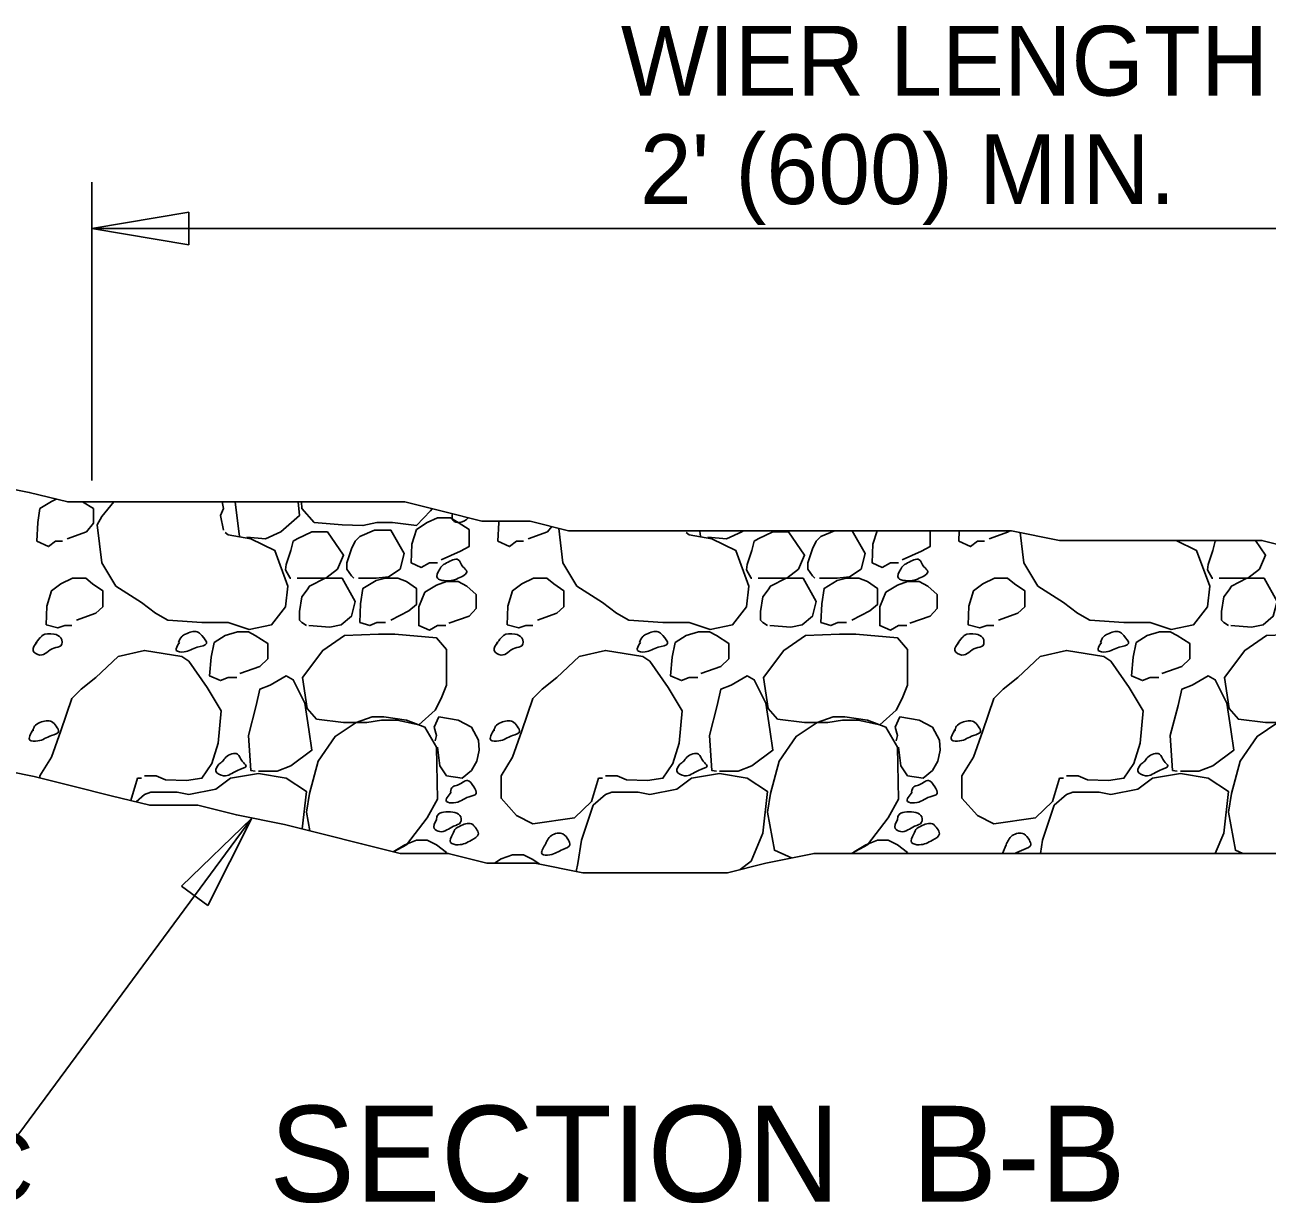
# Model space of a CAD drawing. Extents: x 1.3 to 16.4, y 0.2 to 9.7.
# Drawn here: x 4.063 to 5.667, y 8.197 to 9.718 of the extents above; entities that cross this region are included whole.
import ezdxf

# ---------------------------------------------------------------- set-up
doc = ezdxf.new("R2010")
doc.units = 0
for name, color, linetype in [('SD_P_Dimension Lines', 7, 'Continuous'), ('SD_P_Dimension Text', 7, 'Continuous'), ('SD_P_Prop Object Lines', 7, 'Continuous'), ('SD_P_Subtitles', 7, 'Continuous')]:
    doc.layers.add(name, color=color, linetype=linetype)

msp = doc.modelspace()

# ---------------------------------------------------------------- linework, layer by layer
at = {"layer": 'SD_P_Dimension Lines'}
for p, q in [((4.1496, 9.1297), (4.1496, 9.515)), ((4.2746, 9.476), (4.1496, 9.455)), ((4.2746, 9.434), (4.2746, 9.476)), ((4.1496, 9.455), (4.2746, 9.434)), ((4.1496, 9.455), (6.1696, 9.455)), ((4.0283, 8.2499), (4.3563, 8.6939)), ((4.3563, 8.6939), (4.2653, 8.6059)), ((4.2993, 8.5809), (4.3563, 8.6939)), ((4.2653, 8.6059), (4.2993, 8.5809))]:
    msp.add_line(p, q, dxfattribs=at)
at = {"layer": 'SD_P_Prop Object Lines'}
msp.add_line((5.3251, 8.6482), (5.3299, 8.6594), dxfattribs=at)
for points in [[(4.0067, 9.1268), (4.0688, 9.1144), (4.1185, 9.102), (4.1807, 9.102), (4.2429, 9.102), (4.305, 9.102), (4.3672, 9.102), (4.4293, 9.102), (4.4915, 9.102), (4.5537, 9.102), (4.6034, 9.0896), (4.6531, 9.0771), (4.7153, 9.0771), (4.765, 9.0647), (4.8272, 9.0647), (4.8893, 9.0647), (4.9515, 9.0647), (5.0136, 9.0647), (5.0758, 9.0647), (5.1379, 9.0647), (5.2001, 9.0647), (5.2747, 9.0647), (5.3369, 9.0647), (5.399, 9.0523), (5.4736, 9.0523), (5.5358, 9.0523), (5.5979, 9.0523), (5.6601, 9.0523), (5.7098, 9.0398)], [(4.1035, 9.1057), (4.0976, 9.1024), (4.0826, 9.0934), (4.0796, 9.0754), (4.0786, 9.0514), (4.0936, 9.0444), (4.1026, 9.0514), (4.1116, 9.0514)], [(4.1176, 9.0544), (4.1426, 9.0634), (4.1516, 9.0744), (4.1516, 9.0934), (4.1373, 9.102)], [(4.1779, 9.102), (4.1626, 9.0834), (4.1566, 9.0724), (4.1626, 9.0234), (4.1806, 8.9934), (4.2136, 8.9724), (4.2316, 8.9584), (4.2476, 8.9494), (4.2916, 8.9464), (4.3256, 8.9464), (4.3526, 8.9374), (4.3816, 8.9434), (4.3996, 8.9664), (4.4026, 8.9934), (4.3856, 9.0394), (4.3546, 9.0544), (4.3256, 9.0594), (4.3216, 9.0624)], [(4.3196, 9.0654), (4.3156, 9.0844), (4.3196, 9.0934), (4.3176, 9.102)], [(4.3347, 9.102), (4.3396, 9.0604), (4.3406, 9.0564)], [(4.3496, 9.0564), (4.3736, 9.0544), (4.3936, 9.0634), (4.4176, 9.0844), (4.4157, 9.102)], [(4.4202, 9.102), (4.4206, 9.0934), (4.4366, 9.0754), (4.4726, 9.0724), (4.4996, 9.0714), (4.5176, 9.0754), (4.5376, 9.0754)], [(4.5376, 9.0754), (4.5686, 9.0714), (4.5866, 9.0904), (4.5888, 9.0932)], [(4.6006, 9.0274), (4.6256, 9.0384), (4.6366, 9.0444), (4.6366, 9.0664), (4.6226, 9.0754), (4.6126, 9.0814), (4.5956, 9.0814), (4.5826, 9.0754), (4.5686, 9.0664), (4.5626, 9.0474), (4.5616, 9.0234), (4.5746, 9.0174), (4.5856, 9.0234), (4.5956, 9.0234)], [(4.4146, 9.0034), (4.4386, 9.0034), (4.4516, 9.0034), (4.4666, 9.0154), (4.4746, 9.0334), (4.4536, 9.0634), (4.4446, 9.0634), (4.4336, 9.0634), (4.4146, 9.0544), (4.4096, 9.0514), (4.4066, 9.0394), (4.4006, 9.0214), (4.3996, 9.0144), (4.4056, 9.0034), (4.4066, 9.0034)], [(4.4936, 9.0034), (4.5166, 9.0034), (4.5326, 9.0054), (4.5476, 9.0154), (4.5526, 9.0354), (4.5356, 9.0654), (4.5236, 9.0654), (4.5146, 9.0654), (4.4956, 9.0574), (4.4896, 9.0514), (4.4846, 9.0414), (4.4786, 9.0234), (4.4786, 9.0154), (4.4846, 9.0064), (4.4876, 9.0034)], [(4.6751, 9.0771), (4.6748, 9.0754), (4.6738, 9.0514), (4.6888, 9.0444), (4.6978, 9.0514), (4.7068, 9.0514)], [(4.7128, 9.0544), (4.7378, 9.0634), (4.7433, 9.0701)], [(4.7523, 9.0679), (4.7578, 9.0234), (4.7758, 8.9934), (4.8088, 8.9724), (4.8268, 8.9584), (4.8428, 8.9494), (4.8868, 8.9464), (4.9208, 8.9464), (4.9478, 8.9374), (4.9768, 8.9434), (4.9948, 8.9664), (4.9978, 8.9934), (4.9808, 9.0394), (4.9498, 9.0544), (4.9208, 9.0594), (4.9168, 9.0624)], [(4.9343, 9.0647), (4.9348, 9.0604), (4.9358, 9.0564)], [(4.9448, 9.0564), (4.9688, 9.0544), (4.9888, 9.0634), (4.9903, 9.0647)], [(5.0098, 9.0034), (5.0338, 9.0034), (5.0468, 9.0034), (5.0618, 9.0154), (5.0698, 9.0334), (5.0488, 9.0634), (5.0398, 9.0634), (5.0288, 9.0634), (5.0098, 9.0544), (5.0048, 9.0514), (5.0018, 9.0394), (4.9958, 9.0214), (4.9948, 9.0144), (5.0008, 9.0034), (5.0018, 9.0034)], [(5.1082, 9.0647), (5.0908, 9.0574), (5.0848, 9.0514), (5.0798, 9.0414), (5.0738, 9.0234), (5.0738, 9.0154), (5.0798, 9.0064), (5.0828, 9.0034)], [(5.0888, 9.0034), (5.1118, 9.0034), (5.1278, 9.0054), (5.1428, 9.0154), (5.1478, 9.0354), (5.1312, 9.0647)], [(5.1633, 9.0647), (5.1578, 9.0474), (5.1568, 9.0234), (5.1698, 9.0174), (5.1808, 9.0234), (5.1908, 9.0234)], [(5.1958, 9.0274), (5.2208, 9.0384), (5.2318, 9.0444), (5.2318, 9.0647)], [(5.2695, 9.0647), (5.2689, 9.0514), (5.2839, 9.0444), (5.2929, 9.0514), (5.3019, 9.0514)], [(5.3079, 9.0544), (5.3329, 9.0634), (5.334, 9.0647)], [(5.3481, 9.0624), (5.3529, 9.0234), (5.3709, 8.9934), (5.4039, 8.9724), (5.4219, 8.9584), (5.4379, 8.9494), (5.4819, 8.9464), (5.5159, 8.9464), (5.5429, 8.9374), (5.5719, 8.9434), (5.5899, 8.9664), (5.5929, 8.9934), (5.5759, 9.0394), (5.5493, 9.0523)], [(5.6014, 9.0523), (5.5999, 9.0514), (5.5969, 9.0394), (5.5909, 9.0214), (5.5899, 9.0144), (5.5959, 9.0034), (5.5969, 9.0034)], [(5.6049, 9.0034), (5.6289, 9.0034), (5.6419, 9.0034), (5.6569, 9.0154), (5.6649, 9.0334), (5.6517, 9.0523)], [(4.1296, 8.9494), (4.1546, 8.9584), (4.1636, 8.9664), (4.1636, 8.9874), (4.1506, 8.9964), (4.1416, 9.0034), (4.1246, 9.0034), (4.1096, 8.9964), (4.0976, 8.9874), (4.0916, 8.9674), (4.0906, 8.9434), (4.1056, 8.9394), (4.1146, 8.9424), (4.1236, 8.9424)], [(4.4296, 8.9424), (4.4566, 8.9404), (4.4716, 8.9434), (4.4846, 8.9544), (4.4896, 8.9734), (4.4726, 9.0034), (4.4606, 9.0034), (4.4506, 9.0034), (4.4306, 8.9934), (4.4276, 8.9884), (4.4206, 8.9794), (4.4176, 8.9604), (4.4176, 8.9494), (4.4206, 8.9464), (4.4266, 8.9424)], [(4.5356, 8.9494), (4.5586, 8.9614), (4.5686, 8.9694), (4.5686, 8.9904), (4.5556, 8.9994), (4.5446, 9.0034), (4.5286, 9.0034), (4.5166, 9.0004), (4.4996, 8.9904), (4.4966, 8.9704), (4.4956, 8.9464), (4.5086, 8.9424), (4.5176, 8.9464), (4.5286, 8.9464)], [(4.6106, 8.9454), (4.6366, 8.9544), (4.6456, 8.9644), (4.6456, 8.9824), (4.6336, 8.9934), (4.6226, 8.9994), (4.6076, 8.9994), (4.5946, 8.9944), (4.5796, 8.9854), (4.5716, 8.9664), (4.5716, 8.9424), (4.5856, 8.9364), (4.5956, 8.9424), (4.6066, 8.9424)], [(4.7248, 8.9494), (4.7498, 8.9584), (4.7588, 8.9664), (4.7588, 8.9874), (4.7458, 8.9964), (4.7368, 9.0034), (4.7198, 9.0034), (4.7048, 8.9964), (4.6928, 8.9874), (4.6868, 8.9674), (4.6858, 8.9434), (4.7008, 8.9394), (4.7098, 8.9424), (4.7188, 8.9424)], [(5.0248, 8.9424), (5.0518, 8.9404), (5.0668, 8.9434), (5.0798, 8.9544), (5.0848, 8.9734), (5.0678, 9.0034), (5.0558, 9.0034), (5.0458, 9.0034), (5.0258, 8.9934), (5.0228, 8.9884), (5.0158, 8.9794), (5.0128, 8.9604), (5.0128, 8.9494), (5.0158, 8.9464), (5.0218, 8.9424)], [(5.1308, 8.9494), (5.1538, 8.9614), (5.1638, 8.9694), (5.1638, 8.9904), (5.1508, 8.9994), (5.1398, 9.0034), (5.1238, 9.0034), (5.1118, 9.0004), (5.0948, 8.9904), (5.0918, 8.9704), (5.0908, 8.9464), (5.1038, 8.9424), (5.1128, 8.9464), (5.1238, 8.9464)], [(5.2058, 8.9454), (5.2318, 8.9544), (5.2408, 8.9644), (5.2408, 8.9824), (5.2288, 8.9934), (5.2178, 8.9994), (5.2028, 8.9994), (5.1898, 8.9944), (5.1748, 8.9854), (5.1668, 8.9664), (5.1668, 8.9424), (5.1808, 8.9364), (5.1908, 8.9424), (5.2018, 8.9424)], [(5.3199, 8.9494), (5.3449, 8.9584), (5.3539, 8.9664), (5.3539, 8.9874), (5.3409, 8.9964), (5.3319, 9.0034), (5.3149, 9.0034), (5.2999, 8.9964), (5.2879, 8.9874), (5.2819, 8.9674), (5.2809, 8.9434), (5.2959, 8.9394), (5.3049, 8.9424), (5.3139, 8.9424)], [(5.6199, 8.9424), (5.6469, 8.9404), (5.6619, 8.9434), (5.6749, 8.9544), (5.6799, 8.9734), (5.6629, 9.0034), (5.6509, 9.0034), (5.6409, 9.0034), (5.6209, 8.9934), (5.6179, 8.9884), (5.6109, 8.9794), (5.6079, 8.9604), (5.6079, 8.9494), (5.6109, 8.9464), (5.6169, 8.9424)], [(4.3406, 8.8804), (4.3666, 8.8894), (4.3766, 8.8994), (4.3766, 8.9194), (4.3606, 8.9294), (4.3516, 8.9344), (4.3376, 8.9344), (4.3216, 8.9294), (4.3076, 8.9204), (4.3036, 8.9014), (4.3016, 8.8774), (4.3156, 8.8714), (4.3256, 8.8754), (4.3366, 8.8754)], [(4.9358, 8.8804), (4.9618, 8.8894), (4.9718, 8.8994), (4.9718, 8.9194), (4.9558, 8.9294), (4.9468, 8.9344), (4.9328, 8.9344), (4.9168, 8.9294), (4.9028, 8.9204), (4.8988, 8.9014), (4.8968, 8.8774), (4.9108, 8.8714), (4.9208, 8.8754), (4.9318, 8.8754)], [(5.5309, 8.8804), (5.5569, 8.8894), (5.5669, 8.8994), (5.5669, 8.9194), (5.5509, 8.9294), (5.5419, 8.9344), (5.5279, 8.9344), (5.5119, 8.9294), (5.4979, 8.9204), (5.4939, 8.9014), (5.4919, 8.8774), (5.5059, 8.8714), (5.5159, 8.8754), (5.5269, 8.8754)], [(4.5436, 8.8204), (4.5716, 8.8144), (4.5926, 8.8334), (4.6006, 8.8484), (4.6076, 8.8654), (4.6076, 8.9114), (4.5946, 8.9264), (4.5406, 8.9314), (4.5196, 8.9314), (4.4756, 8.9294), (4.4476, 8.9104), (4.4216, 8.8754), (4.4276, 8.8354), (4.4396, 8.8214), (4.4746, 8.8174), (4.5046, 8.8174), (4.5236, 8.8204), (4.5436, 8.8204)], [(5.1388, 8.8204), (5.1668, 8.8144), (5.1878, 8.8334), (5.1958, 8.8484), (5.2028, 8.8654), (5.2028, 8.9114), (5.1898, 8.9264), (5.1358, 8.9314), (5.1148, 8.9314), (5.0708, 8.9294), (5.0428, 8.9104), (5.0168, 8.8754), (5.0228, 8.8354), (5.0348, 8.8214), (5.0698, 8.8174), (5.0998, 8.8174), (5.1188, 8.8204), (5.1388, 8.8204)], [(5.7339, 8.8204), (5.7619, 8.8144), (5.7829, 8.8334), (5.7909, 8.8484), (5.7979, 8.8654), (5.7979, 8.9114), (5.7849, 8.9264), (5.7309, 8.9314), (5.7099, 8.9314), (5.6659, 8.9294), (5.6379, 8.9104), (5.6119, 8.8754), (5.6179, 8.8354), (5.6299, 8.8214), (5.6649, 8.8174), (5.6949, 8.8174), (5.7139, 8.8204), (5.7339, 8.8204)], [(4.2176, 8.7484), (4.2326, 8.7484), (4.2446, 8.7434), (4.2716, 8.7424), (4.2916, 8.7454), (4.3046, 8.7644), (4.3126, 8.7904), (4.3166, 8.8324), (4.2986, 8.8624), (4.2746, 8.8964), (4.2656, 8.9024), (4.2176, 8.9104), (4.1836, 8.9024), (4.1546, 8.8754), (4.1356, 8.8604), (4.1236, 8.8484), (4.1096, 8.8064), (4.0976, 8.7724), (4.0826, 8.7484), (4.0826, 8.7458)], [(4.8128, 8.7484), (4.8278, 8.7484), (4.8398, 8.7434), (4.8668, 8.7424), (4.8868, 8.7454), (4.8998, 8.7644), (4.9078, 8.7904), (4.9118, 8.8324), (4.8938, 8.8624), (4.8698, 8.8964), (4.8608, 8.9024), (4.8128, 8.9104), (4.7788, 8.9024), (4.7498, 8.8754), (4.7308, 8.8604), (4.7188, 8.8484), (4.7048, 8.8064), (4.6928, 8.7724), (4.6778, 8.7484), (4.6778, 8.7194), (4.6978, 8.6974), (4.7188, 8.6864), (4.7728, 8.6944), (4.7948, 8.7154), (4.8038, 8.7454), (4.8088, 8.7454)], [(5.4079, 8.7484), (5.4229, 8.7484), (5.4349, 8.7434), (5.4619, 8.7424), (5.4819, 8.7454), (5.4949, 8.7644), (5.5029, 8.7904), (5.5069, 8.8324), (5.4889, 8.8624), (5.4649, 8.8964), (5.4559, 8.9024), (5.4079, 8.9104), (5.3739, 8.9024), (5.3449, 8.8754), (5.3259, 8.8604), (5.3139, 8.8484), (5.2999, 8.8064), (5.2879, 8.7724), (5.2729, 8.7484), (5.2729, 8.7194), (5.2929, 8.6974), (5.3139, 8.6864), (5.3679, 8.6944), (5.3899, 8.7154), (5.3989, 8.7454), (5.4039, 8.7454)], [(4.3646, 8.7544), (4.3886, 8.7544), (4.4066, 8.7614), (4.4336, 8.7814), (4.4296, 8.8084), (4.4246, 8.8424), (4.4096, 8.8724), (4.4006, 8.8774), (4.3796, 8.8654), (4.3666, 8.8604), (4.3616, 8.8394), (4.3516, 8.8004), (4.3546, 8.7554), (4.3606, 8.7544)], [(4.9598, 8.7544), (4.9838, 8.7544), (5.0018, 8.7614), (5.0288, 8.7814), (5.0248, 8.8084), (5.0198, 8.8424), (5.0048, 8.8724), (4.9958, 8.8774), (4.9748, 8.8654), (4.9618, 8.8604), (4.9568, 8.8394), (4.9468, 8.8004), (4.9498, 8.7554), (4.9558, 8.7544)], [(5.5549, 8.7544), (5.5789, 8.7544), (5.5969, 8.7614), (5.6239, 8.7814), (5.6199, 8.8084), (5.6149, 8.8424), (5.5999, 8.8724), (5.5909, 8.8774), (5.5699, 8.8654), (5.5569, 8.8604), (5.5519, 8.8394), (5.5419, 8.8004), (5.5449, 8.7554), (5.5509, 8.7544)], [(4.5389, 8.6504), (4.5556, 8.6594), (4.5826, 8.6944), (4.5956, 8.7184), (4.5946, 8.7854), (4.5796, 8.8114), (4.5556, 8.8204), (4.5266, 8.8244), (4.5116, 8.8244), (4.4906, 8.8174), (4.4636, 8.7994), (4.4416, 8.7674), (4.4306, 8.7254), (4.4266, 8.7014), (4.4311, 8.6773)], [(4.5956, 8.7854), (4.5986, 8.7614), (4.6076, 8.7484), (4.6276, 8.7454), (4.6396, 8.7554), (4.6466, 8.7674), (4.6496, 8.7814), (4.6486, 8.7944), (4.6396, 8.8114), (4.6226, 8.8204), (4.5976, 8.8244), (4.5916, 8.8114), (4.5946, 8.8004), (4.5926, 8.7934)], [(5.1301, 8.6482), (5.1508, 8.6594), (5.1778, 8.6944), (5.1908, 8.7184), (5.1898, 8.7854), (5.1748, 8.8114), (5.1508, 8.8204), (5.1218, 8.8244), (5.1068, 8.8244), (5.0858, 8.8174), (5.0588, 8.7994), (5.0368, 8.7674), (5.0258, 8.7254), (5.0218, 8.7014), (5.0308, 8.6524), (5.0488, 8.6444), (5.053, 8.6424)], [(5.1908, 8.7854), (5.1938, 8.7614), (5.2028, 8.7484), (5.2228, 8.7454), (5.2348, 8.7554), (5.2418, 8.7674), (5.2448, 8.7814), (5.2438, 8.7944), (5.2348, 8.8114), (5.2178, 8.8204), (5.1928, 8.8244), (5.1868, 8.8114), (5.1898, 8.8004), (5.1878, 8.7934)], [(5.7252, 8.6482), (5.7459, 8.6594), (5.7729, 8.6944), (5.7859, 8.7184), (5.7849, 8.7854), (5.7699, 8.8114), (5.7459, 8.8204), (5.7169, 8.8244), (5.7019, 8.8244), (5.6809, 8.8174), (5.6539, 8.7994), (5.6319, 8.7674), (5.6209, 8.7254), (5.6169, 8.7014), (5.6259, 8.6524), (5.6354, 8.6482)], [(4.0129, 8.7601), (4.075, 8.7477), (4.1248, 8.7352), (4.1745, 8.7228), (4.2242, 8.7104), (4.2864, 8.7104), (4.3361, 8.698), (4.3983, 8.6855), (4.448, 8.6731), (4.4977, 8.6607), (4.5474, 8.6482), (4.6096, 8.6482), (4.6593, 8.6358), (4.7215, 8.6358), (4.7836, 8.6234), (4.8458, 8.6234), (4.908, 8.6234), (4.9701, 8.6234), (5.0198, 8.6358), (5.082, 8.6482), (5.1442, 8.6482), (5.2063, 8.6482), (5.2685, 8.6482), (5.3306, 8.6482), (5.3928, 8.6482), (5.455, 8.6482), (5.5171, 8.6482), (5.5793, 8.6482), (5.6414, 8.6482), (5.7036, 8.6482)], [(4.1999, 8.7165), (4.2086, 8.7454), (4.2136, 8.7454)], [(4.4212, 8.6798), (4.4266, 8.7284), (4.4006, 8.7454), (4.3646, 8.7514), (4.3286, 8.7454), (4.3096, 8.7314), (4.2746, 8.7244), (4.2596, 8.7274), (4.2256, 8.7274), (4.2176, 8.7244), (4.2066, 8.7148)], [(4.9864, 8.6274), (5.0008, 8.6384), (5.0158, 8.6744), (5.0218, 8.7284), (4.9958, 8.7454), (4.9598, 8.7514), (4.9238, 8.7454), (4.9048, 8.7314), (4.8698, 8.7244), (4.8548, 8.7274), (4.8208, 8.7274), (4.8128, 8.7244), (4.7968, 8.7104), (4.7818, 8.6654), (4.7768, 8.6354), (4.7748, 8.6251)], [(5.6, 8.6482), (5.6109, 8.6744), (5.6169, 8.7284), (5.5909, 8.7454), (5.5549, 8.7514), (5.5189, 8.7454), (5.4999, 8.7314), (5.4649, 8.7244), (5.4499, 8.7274), (5.4159, 8.7274), (5.4079, 8.7244), (5.3919, 8.7104), (5.3769, 8.6654), (5.3741, 8.6482)], [(4.6076, 8.6482), (4.6076, 8.6494), (4.5946, 8.6594), (4.5826, 8.6654), (4.5686, 8.6654), (4.5536, 8.6594), (4.5386, 8.6504)], [(5.2028, 8.6482), (5.2028, 8.6494), (5.1898, 8.6594), (5.1778, 8.6654), (5.1638, 8.6654), (5.1488, 8.6594), (5.1338, 8.6504), (5.1334, 8.6482)], [(4.7271, 8.6347), (4.7188, 8.6404), (4.7068, 8.6464), (4.6928, 8.6464), (4.6778, 8.6414), (4.6696, 8.6358)]]:
    msp.add_lwpolyline(points, dxfattribs=at)
for points in [[(4.6355, 9.0815), (4.6246, 9.0754), (4.6156, 9.0784), (4.6151, 9.0866)], [(4.5986, 9.0154), (4.6006, 9.0184), (4.6076, 9.0234), (4.6226, 9.0274), (4.6286, 9.0184), (4.6336, 9.0124), (4.6226, 9.0034), (4.6046, 9.0004), (4.5956, 9.0034), (4.5986, 9.0154)], [(5.1938, 9.0154), (5.1958, 9.0184), (5.2028, 9.0234), (5.2178, 9.0274), (5.2238, 9.0184), (5.2288, 9.0124), (5.2178, 9.0034), (5.1998, 9.0004), (5.1908, 9.0034), (5.1938, 9.0154)], [(4.2616, 8.9204), (4.2656, 8.9284), (4.2706, 8.9314), (4.2856, 8.9344), (4.2916, 8.9294), (4.2976, 8.9194), (4.2856, 8.9144), (4.2686, 8.9084), (4.2586, 8.9104), (4.2626, 8.9204)], [(4.8568, 8.9204), (4.8608, 8.9284), (4.8658, 8.9314), (4.8808, 8.9344), (4.8868, 8.9294), (4.8928, 8.9194), (4.8808, 8.9144), (4.8638, 8.9084), (4.8538, 8.9104), (4.8578, 8.9204)], [(5.4519, 8.9204), (5.4559, 8.9284), (5.4609, 8.9314), (5.4759, 8.9344), (5.4819, 8.9294), (5.4879, 8.9194), (5.4759, 8.9144), (5.4589, 8.9084), (5.4489, 8.9104), (5.4529, 8.9204)], [(4.0766, 8.9194), (4.0826, 8.9264), (4.0856, 8.9294), (4.1006, 8.9314), (4.1096, 8.9264), (4.1096, 8.9164), (4.1006, 8.9134), (4.0826, 8.9044), (4.0736, 8.9104), (4.0786, 8.9204)], [(4.6718, 8.9194), (4.6778, 8.9264), (4.6808, 8.9294), (4.6958, 8.9314), (4.7048, 8.9264), (4.7048, 8.9164), (4.6958, 8.9134), (4.6778, 8.9044), (4.6688, 8.9104), (4.6738, 8.9204)], [(5.2669, 8.9194), (5.2729, 8.9264), (5.2759, 8.9294), (5.2909, 8.9314), (5.2999, 8.9264), (5.2999, 8.9164), (5.2909, 8.9134), (5.2729, 8.9044), (5.2639, 8.9104), (5.2689, 8.9204)], [(4.0736, 8.8064), (4.0756, 8.8124), (4.0826, 8.8174), (4.0976, 8.8184), (4.1036, 8.8124), (4.1066, 8.8054), (4.0976, 8.8004), (4.0796, 8.7934), (4.0696, 8.7944), (4.0736, 8.8084)], [(4.6688, 8.8064), (4.6708, 8.8124), (4.6778, 8.8174), (4.6928, 8.8184), (4.6988, 8.8124), (4.7018, 8.8054), (4.6928, 8.8004), (4.6748, 8.7934), (4.6648, 8.7944), (4.6688, 8.8084)], [(5.2639, 8.8064), (5.2659, 8.8124), (5.2729, 8.8174), (5.2879, 8.8184), (5.2939, 8.8124), (5.2969, 8.8054), (5.2879, 8.8004), (5.2699, 8.7934), (5.2599, 8.7944), (5.2639, 8.8084)], [(4.3136, 8.7634), (4.3186, 8.7674), (4.3226, 8.7724), (4.3376, 8.7764), (4.3436, 8.7674), (4.3486, 8.7614), (4.3376, 8.7554), (4.3196, 8.7484), (4.3096, 8.7544), (4.3136, 8.7634)], [(4.9088, 8.7634), (4.9138, 8.7674), (4.9178, 8.7724), (4.9328, 8.7764), (4.9388, 8.7674), (4.9438, 8.7614), (4.9328, 8.7554), (4.9148, 8.7484), (4.9048, 8.7544), (4.9088, 8.7634)], [(5.5039, 8.7634), (5.5089, 8.7674), (5.5129, 8.7724), (5.5279, 8.7764), (5.5339, 8.7674), (5.5389, 8.7614), (5.5279, 8.7554), (5.5099, 8.7484), (5.4999, 8.7544), (5.5039, 8.7634)], [(4.6126, 8.7274), (4.6156, 8.7344), (4.6216, 8.7364), (4.6346, 8.7424), (4.6426, 8.7344), (4.6456, 8.7254), (4.6366, 8.7214), (4.6166, 8.7134), (4.6076, 8.7154), (4.6136, 8.7274)], [(5.2078, 8.7274), (5.2108, 8.7344), (5.2168, 8.7364), (5.2298, 8.7424), (5.2378, 8.7344), (5.2408, 8.7254), (5.2318, 8.7214), (5.2118, 8.7134), (5.2028, 8.7154), (5.2088, 8.7274)], [(4.5946, 8.6914), (4.5956, 8.6974), (4.6036, 8.7014), (4.6156, 8.7014), (4.6246, 8.6974), (4.6256, 8.6884), (4.6166, 8.6834), (4.5986, 8.6764), (4.5916, 8.6804), (4.5946, 8.6914)], [(5.1898, 8.6914), (5.1908, 8.6974), (5.1988, 8.7014), (5.2108, 8.7014), (5.2198, 8.6974), (5.2208, 8.6884), (5.2118, 8.6834), (5.1938, 8.6764), (5.1868, 8.6804), (5.1898, 8.6914)], [(4.6156, 8.6734), (4.6196, 8.6804), (4.6246, 8.6834), (4.6396, 8.6864), (4.6456, 8.6804), (4.6486, 8.6734), (4.6396, 8.6654), (4.6226, 8.6594), (4.6126, 8.6624), (4.6156, 8.6734)], [(5.2108, 8.6734), (5.2148, 8.6804), (5.2198, 8.6834), (5.2348, 8.6864), (5.2408, 8.6804), (5.2438, 8.6734), (5.2348, 8.6654), (5.2178, 8.6594), (5.2078, 8.6624), (5.2108, 8.6734)], [(4.7348, 8.6594), (4.7378, 8.6654), (4.7428, 8.6714), (4.7578, 8.6734), (4.7648, 8.6654), (4.7668, 8.6594), (4.7578, 8.6534), (4.7408, 8.6464), (4.7308, 8.6474), (4.7348, 8.6594)], [(5.3299, 8.6594), (5.3329, 8.6654), (5.3379, 8.6714), (5.3529, 8.6734), (5.3599, 8.6654), (5.3619, 8.6594), (5.3529, 8.6534), (5.3411, 8.6482)]]:
    msp.add_spline(points, degree=3, dxfattribs=at)

# ---------------------------------------------------------------- texts
at = {"layer": 'SD_P_Dimension Text'}
for s, p in [('WIER LENGTH', (4.8325, 9.6266)), ("2' (600) MIN.", (4.857, 9.4866)), ('GEOTEXTILE FABRIC', (2.8442, 8.1989))]:
    msp.add_text(s, height=0.09, dxfattribs=at).set_placement(p)
at = {"layer": 'SD_P_Subtitles'}
msp.add_text('SECTION  B-B', height=0.124002, dxfattribs=at).set_placement((4.3787, 8.1985))

doc.saveas('drawing.dxf')
